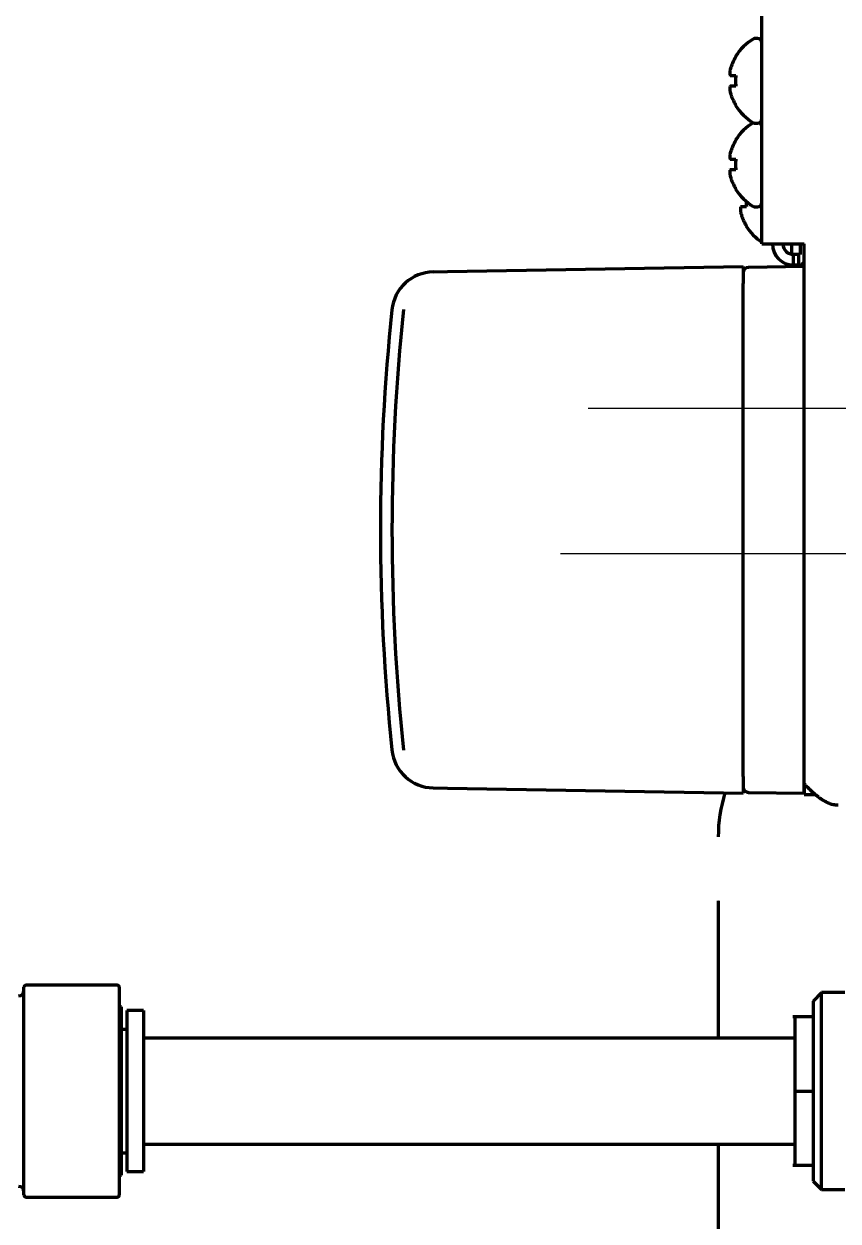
# Model space of a CAD drawing. Header units: inches. Extents: x -3077 to 7201, y 316 to 5463.
# Drawn here: x 4500.6 to 4577.5, y 1993.5 to 2106.5 of the extents above; entities that cross this region are included whole.
import ezdxf

# ---------------------------------------------------------------- set-up
doc = ezdxf.new("R2010")
doc.units = ezdxf.units.IN
doc.layers.add('GEOM', color=7, linetype='Continuous')

# ---------------------------------------------------------------- blocks, each defined once
blk = doc.blocks.new('A$C0B5A562A')
at = {"color": 6}
for p, q in [((0, 50), (0, -50)), ((-50, 0), (50, 0))]:
    blk.add_line(p, q, dxfattribs=at)
blk = doc.blocks.new('A$C29D5572B')
at = {"color": 1}
for p, q in [((0, 50), (0, -50)), ((-50, 0), (50, 0))]:
    blk.add_line(p, q, dxfattribs=at)
blk = doc.blocks.new('A$C0F8E2EAE')
blk.add_blockref('A$C29D5572B', (0, 0))
blk = doc.blocks.new('A$C76516A4E')
at = {"color": 3}
for p, q in [((0, 50), (0, -50)), ((-50, 0), (50, 0))]:
    blk.add_line(p, q, dxfattribs=at)

msp = doc.modelspace()

# ---------------------------------------------------------------- linework, layer by layer
at = {"linetype": 'Continuous', "lineweight": 70}
for p, q in [((4570.28, 2085.76), (4570.28, 3737.25)), ((4569.88, 2105.16), (4569.68, 2105.16)), ((4567.8, 2103.46), (4567.83, 2103.46)), ((4567.83, 2098.86), (4567.8, 2098.86)), ((4569.49, 2097.21), (4569.48, 2097.2)), ((4569.68, 2097.16), (4569.88, 2097.16)), ((4567.8, 2095.56), (4567.83, 2095.56)), ((4567.83, 2090.96), (4567.8, 2090.96)), ((4569.68, 2089.26), (4569.88, 2089.26)), ((4568.83, 2087.46), (4568.8, 2087.46)), ((4570.28, 2085.76), (4572.28, 2085.76)), ((4572.28, 2085.76), (4574.28, 2085.76)), ((4573.08, 2085.76), (4573.08, 2084.78)), ((4573.89, 2085.76), (4573.89, 2084.76)), ((4574.28, 2034.76), (4574.28, 2085.76)), ((4573.78, 2084.76), (4573.28, 2084.76)), ((4573.28, 2083.76), (4573.28, 2084.76)), ((4573.78, 2083.76), (4573.78, 2084.76)), ((4540.62, 2083.14), (4568.53, 2083.63)), ((4568.53, 2083.63), (4568.53, 2082.03)), ((4574.28, 2083.63), (4569.02, 2083.54)), ((4573.78, 2083.76), (4573.28, 2083.76)), ((4573.78, 2083.76), (4574.28, 2083.76)), ((4539.27, 2083.12), (4540.62, 2083.14)), ((4568.58, 2083.26), (4568.53, 2083.26)), ((4568.53, 2035.48), (4568.53, 2082.03)), ((4568.53, 2035.48), (4568.53, 2033.88)), ((4539.27, 2034.39), (4540.62, 2034.37)), ((4540.62, 2034.37), (4568.53, 2033.88)), ((4568.53, 2034.26), (4568.58, 2034.26)), ((4569.02, 2033.97), (4574.28, 2033.88)), ((4574.28, 2033.76), (4574.28, 2034.74)), ((4574.28, 2034.57), (4574.28, 2033.88)), ((4574.28, 2033.76), (4575.39, 2033.76)), ((4566.17, 2023.76), (4566.17, 2023.76)), ((4566.17, 2023.74), (4566.17, 2010.76)), ((4500.63, 2005.76), (4500.63, 2015.56)), ((4509.43, 2015.76), (4500.83, 2015.76)), ((4509.63, 2015.56), (4509.63, 2005.76)), ((4575.93, 2015.06), (4575.13, 2014.26)), ((4578.13, 2015.06), (4575.93, 2015.06)), ((4575.93, 1996.46), (4575.93, 2015.06)), ((4509.83, 2013.71), (4509.63, 2013.71)), ((4509.83, 1997.81), (4509.83, 2013.71)), ((4510.33, 2013.36), (4510.33, 1998.16)), ((4511.93, 2013.36), (4510.33, 2013.36)), ((4511.93, 2013.36), (4511.93, 1998.16)), ((4575.13, 2014.26), (4575.13, 1997.26)), ((4575.13, 2012.76), (4573.22, 2012.76)), ((4510.33, 2011.58), (4509.83, 2011.58)), ((4573.43, 2010.76), (4511.93, 2010.76)), ((4500.63, 1995.96), (4500.63, 2005.76)), ((4509.63, 2005.76), (4509.63, 1995.96)), ((4573.43, 2005.76), (4575.13, 2005.76)), ((4509.83, 1999.93), (4510.33, 1999.93)), ((4511.93, 2000.76), (4573.43, 2000.76)), ((4566.17, 2000.76), (4566.17, 1974.76)), ((4573.22, 1998.76), (4575.13, 1998.76)), ((4509.63, 1997.81), (4509.83, 1997.81)), ((4510.33, 1998.16), (4511.93, 1998.16)), ((4575.13, 1997.26), (4575.93, 1996.46)), ((4575.93, 1996.46), (4578.13, 1996.46)), ((4500.83, 1995.76), (4509.43, 1995.76))]:
    msp.add_line(p, q, dxfattribs=at)
for centre, radius, start, end in [((4571.9, 2100.96), 4.8, 120.3012, 148.4186), ((4569.68, 2104.76), 0.4, 90, 120.3012), ((4569.88, 2104.76), 0.4, 0, 90), ((4571.58, 2101.16), 3.78, 172.3959, 179.9965), ((4571.58, 2101.16), 3.78, 180.0035, 187.6041), ((4571.9, 2101.35), 4.8, 211.5837, 239.6988), ((4571.9, 2093.06), 4.8, 120.3012, 148.4186), ((4569.68, 2097.56), 0.4, 239.6988, 270), ((4569.88, 2097.56), 0.4, 270, 0), ((4569.88, 2096.86), 0.4, 0, 61.0439), ((4571.58, 2093.26), 3.78, 172.3959, 179.9965), ((4571.58, 2093.26), 3.78, 180.0035, 187.6041), ((4571.9, 2093.45), 4.8, 211.5837, 239.6988), ((4572.58, 2089.76), 3.78, 180.0035, 187.6041), ((4569.68, 2089.66), 0.4, 239.6988, 270), ((4569.88, 2089.66), 0.4, 270, 0), ((4572.9, 2089.95), 4.8, 211.5837, 236.9176), ((4573.28, 2085.76), 2, 180, 270), ((4573.28, 2085.76), 1, 180, 270), ((4569.03, 2083.04), 0.5, 91, 180), ((4539.34, 2079.12), 4, 91, 174.013), ((4733.53, 2058.76), 199.25, 174.013, 180), ((4733.53, 2058.76), 199.25, 180, 185.987), ((4539.34, 2038.39), 4, 185.987, 269), ((4580.17, 2029.76), 14, 162.7341, 180), ((4569.03, 2034.47), 0.5, 180, 269), ((4500.83, 2015.56), 0.2, 90, 180), ((4509.43, 2015.56), 0.2, 0, 90), ((4500.13, 2015.26), 0.5, 270, 0), ((4500.13, 1996.26), 0.5, 0, 90), ((4500.83, 1995.96), 0.2, 180, 270), ((4509.43, 1995.96), 0.2, 270, 0)]:
    msp.add_arc(centre, radius, start, end, dxfattribs=at)
msp.add_ellipse((4733.11, 2058.76), major_axis=(0, 197.77), ratio=0.999848, start_param=1.465422, end_param=1.67617, dxfattribs=at)
for points, knots in [([(4567.83, 2103.46), (4567.71, 2103.25), (4567.6, 2103.04), (4567.46, 2102.72), (4567.42, 2102.61), (4567.35, 2102.38), (4567.31, 2102.27), (4567.28, 2102.16)], [0, 0, 0, 0, 0.5, 0.5, 0.75, 0.75, 1, 1, 1, 1]), ([(4567.83, 2100.66), (4567.71, 2100.66), (4567.6, 2100.66), (4567.46, 2100.66), (4567.42, 2100.66), (4567.35, 2100.66), (4567.31, 2100.66), (4567.28, 2100.66)], [0, 0, 0, 0, 0.5, 0.5, 0.75, 0.75, 1, 1, 1, 1]), ([(4567.83, 2095.56), (4567.71, 2095.35), (4567.6, 2095.14), (4567.46, 2094.82), (4567.42, 2094.71), (4567.35, 2094.48), (4567.31, 2094.37), (4567.28, 2094.26)], [0, 0, 0, 0, 0.5, 0.5, 0.75, 0.75, 1, 1, 1, 1]), ([(4567.83, 2092.76), (4567.71, 2092.76), (4567.6, 2092.76), (4567.46, 2092.76), (4567.42, 2092.76), (4567.35, 2092.76), (4567.31, 2092.76), (4567.28, 2092.76)], [0, 0, 0, 0, 0.5, 0.5, 0.75, 0.75, 1, 1, 1, 1]), ([(4568.83, 2089.26), (4568.71, 2089.26), (4568.6, 2089.26), (4568.46, 2089.26), (4568.42, 2089.26), (4568.35, 2089.26), (4568.31, 2089.26), (4568.28, 2089.26)], [0, 0, 0, 0, 0.5, 0.5, 0.75, 0.75, 1, 1, 1, 1]), ([(4574.28, 2084.03), (4574.28, 2084.03), (4574.25, 2083.99), (4574.18, 2083.93), (4574.08, 2083.85), (4573.98, 2083.8), (4573.88, 2083.76), (4573.81, 2083.76), (4573.78, 2083.76)], [0, 0, 0, 0, 0.008259, 0.206607, 0.404956, 0.603304, 0.801652, 1, 1, 1, 1])]:
    msp.add_open_spline(points, degree=3, knots=knots, dxfattribs=at)
for points in [[(4567.28, 2102.16), (4567.28, 2102.13), (4567.27, 2102.08), (4567.27, 2102), (4567.27, 2101.93), (4567.27, 2101.86), (4567.27, 2101.79), (4567.28, 2101.72), (4567.28, 2101.68), (4567.28, 2101.66)], [(4567.28, 2101.66), (4567.3, 2101.66), (4567.33, 2101.66), (4567.38, 2101.66), (4567.43, 2101.66), (4567.5, 2101.66), (4567.56, 2101.66), (4567.64, 2101.66), (4567.72, 2101.66), (4567.79, 2101.66), (4567.83, 2101.66)], [(4567.28, 2100.66), (4567.28, 2100.63), (4567.27, 2100.58), (4567.27, 2100.51), (4567.27, 2100.44), (4567.27, 2100.37), (4567.27, 2100.3), (4567.27, 2100.23), (4567.28, 2100.18), (4567.28, 2100.16)], [(4567.28, 2100.16), (4567.3, 2100.1), (4567.33, 2099.99), (4567.38, 2099.83), (4567.43, 2099.67), (4567.5, 2099.52), (4567.56, 2099.37), (4567.64, 2099.21), (4567.72, 2099.04), (4567.79, 2098.92), (4567.83, 2098.86)], [(4567.28, 2094.26), (4567.28, 2094.23), (4567.27, 2094.18), (4567.27, 2094.1), (4567.27, 2094.03), (4567.27, 2093.96), (4567.27, 2093.89), (4567.28, 2093.82), (4567.28, 2093.78), (4567.28, 2093.76)], [(4567.28, 2093.76), (4567.3, 2093.76), (4567.33, 2093.76), (4567.38, 2093.76), (4567.43, 2093.76), (4567.5, 2093.76), (4567.56, 2093.76), (4567.64, 2093.76), (4567.72, 2093.76), (4567.79, 2093.76), (4567.83, 2093.76)], [(4567.28, 2092.76), (4567.28, 2092.73), (4567.27, 2092.68), (4567.27, 2092.61), (4567.27, 2092.54), (4567.27, 2092.47), (4567.27, 2092.4), (4567.27, 2092.33), (4567.28, 2092.28), (4567.28, 2092.26)], [(4567.28, 2092.26), (4567.3, 2092.2), (4567.33, 2092.09), (4567.38, 2091.93), (4567.43, 2091.77), (4567.5, 2091.62), (4567.56, 2091.47), (4567.64, 2091.31), (4567.72, 2091.14), (4567.79, 2091.02), (4567.83, 2090.96)], [(4568.28, 2089.26), (4568.28, 2089.23), (4568.27, 2089.18), (4568.27, 2089.11), (4568.27, 2089.04), (4568.27, 2088.97), (4568.27, 2088.9), (4568.27, 2088.83), (4568.28, 2088.78), (4568.28, 2088.76)], [(4568.28, 2088.76), (4568.3, 2088.7), (4568.33, 2088.59), (4568.38, 2088.43), (4568.43, 2088.27), (4568.5, 2088.12), (4568.56, 2087.97), (4568.64, 2087.81), (4568.72, 2087.64), (4568.79, 2087.52), (4568.83, 2087.46)], [(4577.48, 2032.76), (4577.4, 2032.76), (4577.25, 2032.76), (4577.02, 2032.8), (4576.79, 2032.86), (4576.57, 2032.95), (4576.34, 2033.06), (4576.11, 2033.19), (4575.88, 2033.34), (4575.65, 2033.51), (4575.42, 2033.69), (4575.19, 2033.89), (4574.96, 2034.09), (4574.74, 2034.31), (4574.51, 2034.53), (4574.36, 2034.68), (4574.28, 2034.76)], [(4573.43, 2005.76), (4573.43, 2006.67), (4573.43, 2008.5), (4573.43, 2010.83), (4573.43, 2012.39), (4573.43, 2012.76), (4573.43, 2012.76)], [(4573.43, 1998.76), (4573.43, 1998.76), (4573.43, 1999.12), (4573.43, 2000.68), (4573.43, 2003.01), (4573.43, 2004.84), (4573.43, 2005.76)]]:
    msp.add_open_spline(points, degree=3, dxfattribs=at)

# ---------------------------------------------------------------- block references
for name, p in [('A$C0F8E2EAE', (4601.28, 2056.51)), ('A$C0B5A562A', (4581.17, 1966.76))]:
    msp.add_blockref(name, p)
at = {"layer": 'GEOM'}
msp.add_blockref('A$C76516A4E', (4603.88, 2070.26), dxfattribs=at)

doc.saveas('drawing.dxf')
